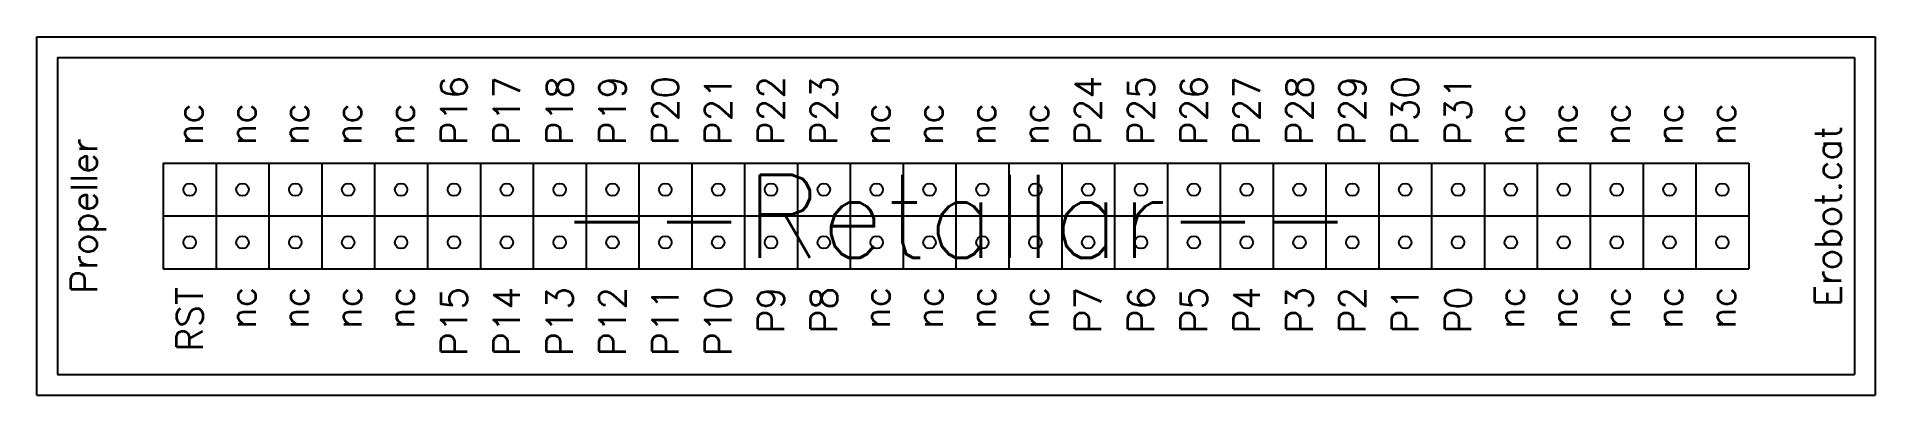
# Paper-space layout 'Imprimir Propeller' of a CAD drawing. Header units: millimetres. Extents: x 11.2 to 99.5, y 266.2 to 283.5.
# The model-space entities are those that its viewports show. They can reach past a viewport. Long polylines and large blocks are cut down to what shows.
import ezdxf
from ezdxf.enums import TextEntityAlignment as Align

# ---------------------------------------------------------------- set-up
doc = ezdxf.new("R2010")
doc.units = ezdxf.units.MM
doc.layers.add('referencia', color=7, linetype='Continuous', plot=False)
doc.styles.get("Standard").update_dxf_attribs({"font": 'txt.shx'})

msp = doc.modelspace()

# ---------------------------------------------------------------- linework, layer by layer
for p, q in [((449.2, -281.3), (449.2, -433.7)), ((449.2, -281.3), (1312.8, -281.3)), ((1312.8, -281.3), (1312.8, -433.7)), ((500, -332.1), (500, -382.9)), ((500, -332.1), (1262, -332.1)), ((1262, -332.1), (1262, -382.9)), ((500, -382.9), (1262, -382.9)), ((449.2, -433.7), (1312.8, -433.7))]:
    msp.add_line(p, q)
at = {"layer": 'referencia', "color": 4}
for p, q in [((439.2, -271.3), (439.2, -98.9)), ((1322.8, -98.9), (1322.8, -271.3)), ((439.2, -271.3), (1322.8, -271.3)), ((439.2, -443.7), (439.2, -271.3)), ((1322.8, -271.3), (1322.8, -443.7)), ((439.2, -443.7), (1322.8, -443.7))]:
    msp.add_line(p, q, dxfattribs=at)
at = {"layer": 'referencia'}
for p, q in [((525.4, -332.1), (525.4, -382.9)), ((550.8, -332.1), (550.8, -382.9)), ((576.2, -332.1), (576.2, -382.9)), ((601.6, -332.1), (601.6, -382.9)), ((627, -332.1), (627, -382.9)), ((652.4, -332.1), (652.4, -382.9)), ((677.8, -332.1), (677.8, -382.9)), ((703.2, -332.1), (703.2, -382.9)), ((728.6, -332.1), (728.6, -382.9)), ((754, -332.1), (754, -382.9)), ((779.4, -332.1), (779.4, -382.9)), ((804.8, -332.1), (804.8, -382.9)), ((830.2, -332.1), (830.2, -382.9)), ((855.6, -332.1), (855.6, -382.9)), ((881, -332.1), (881, -382.9)), ((906.4, -332.1), (906.4, -382.9)), ((931.8, -332.1), (931.8, -382.9)), ((957.2, -332.1), (957.2, -382.9)), ((982.6, -332.1), (982.6, -382.9)), ((1008, -332.1), (1008, -382.9)), ((1033.4, -332.1), (1033.4, -382.9)), ((1058.8, -332.1), (1058.8, -382.9)), ((1084.2, -332.1), (1084.2, -382.9)), ((1109.6, -332.1), (1109.6, -382.9)), ((1135, -332.1), (1135, -382.9)), ((1160.4, -332.1), (1160.4, -382.9)), ((1185.8, -332.1), (1185.8, -382.9)), ((1211.2, -332.1), (1211.2, -382.9)), ((1236.6, -332.1), (1236.6, -382.9)), ((500, -357.5), (1262, -357.5))]:
    msp.add_line(p, q, dxfattribs=at)
at = {"layer": 'referencia', "color": 2}
for centre in [(512.7, -344.8), (538.1, -344.8), (563.5, -344.8), (588.9, -344.8), (614.3, -344.8), (639.7, -344.8), (665.1, -344.8), (690.5, -344.8), (715.9, -344.8), (741.3, -344.8), (766.7, -344.8), (792.1, -344.8), (817.5, -344.8), (842.9, -344.8), (868.3, -344.8), (893.7, -344.8), (919.1, -344.8), (944.5, -344.8), (969.9, -344.8), (995.3, -344.8), (1020.7, -344.8), (1046.1, -344.8), (1071.5, -344.8), (1096.9, -344.8), (1122.3, -344.8), (1147.7, -344.8), (1173.1, -344.8), (1198.5, -344.8), (1223.9, -344.8), (1249.3, -344.8), (512.7, -370.2), (538.1, -370.2), (563.5, -370.2), (588.9, -370.2), (614.3, -370.2), (639.7, -370.2), (665.1, -370.2), (690.5, -370.2), (715.9, -370.2), (741.3, -370.2), (766.7, -370.2), (792.1, -370.2), (817.5, -370.2), (842.9, -370.2), (868.3, -370.2), (893.7, -370.2), (919.1, -370.2), (944.5, -370.2), (969.9, -370.2), (995.3, -370.2), (1020.7, -370.2), (1046.1, -370.2), (1071.5, -370.2), (1096.9, -370.2), (1122.3, -370.2), (1147.7, -370.2), (1173.1, -370.2), (1198.5, -370.2), (1223.9, -370.2), (1249.3, -370.2)]:
    msp.add_circle(centre, 3, dxfattribs=at)

# ---------------------------------------------------------------- texts
for s, p in [('P24', (950.85, -323.4)), ('P16', (646.05, -323.4)), ('P17', (671.45, -323.4)), ('P18', (696.85, -323.4)), ('P19', (722.25, -323.4)), ('P20', (747.65, -323.4)), ('P21', (773.05, -323.4)), ('P22', (798.45, -323.4)), ('P23', (823.85, -323.4)), ('P25', (976.25, -323.4)), ('P26', (1001.65, -323.4)), ('P27', (1027.05, -323.4)), ('P28', (1052.45, -323.4)), ('P29', (1077.85, -323.4)), ('P30', (1103.25, -323.4)), ('P31', (1128.65, -323.4)), ('nc', (519.05, -323.4)), ('nc', (544.45, -323.4)), ('nc', (569.85, -323.4)), ('nc', (595.25, -323.4)), ('nc', (620.65, -323.4)), ('nc', (849.25, -323.4)), ('nc', (874.65, -323.4)), ('nc', (900.05, -323.4)), ('nc', (925.45, -323.4)), ('nc', (1154.05, -323.4)), ('nc', (1179.45, -323.4)), ('nc', (1204.85, -323.4)), ('nc', (1230.25, -323.4)), ('nc', (1255.65, -323.4))]:
    msp.add_text(s, height=12.7, rotation=90).set_placement(p)
for s, p in [('Erobot.cat', (1306.45, -357.5)), ('Propeller', (468.25, -357.5))]:
    msp.add_text(s, height=12.7, rotation=90).set_placement(p, align=Align.CENTER)
for s, p in [('RST', (519.05, -391.6)), ('nc', (544.45, -391.6)), ('nc', (569.85, -391.6)), ('nc', (595.25, -391.6)), ('nc', (620.65, -391.6)), ('P15', (646.05, -391.6)), ('P14', (671.45, -391.6)), ('P13', (696.85, -391.6)), ('P12', (722.25, -391.6)), ('P11', (747.65, -391.6)), ('P10', (773.05, -391.6)), ('P9', (798.45, -391.6)), ('P8', (823.85, -391.6)), ('nc', (849.25, -391.6)), ('nc', (874.65, -391.6)), ('nc', (900.05, -391.6)), ('nc', (925.45, -391.6)), ('P7', (950.85, -391.6)), ('P6', (976.25, -391.6)), ('P5', (1001.65, -391.6)), ('P4', (1027.05, -391.6)), ('P3', (1052.45, -391.6)), ('P2', (1077.85, -391.6)), ('P1', (1103.25, -391.6)), ('P0', (1128.65, -391.6)), ('nc', (1154.05, -391.6)), ('nc', (1179.45, -391.6)), ('nc', (1204.85, -391.6)), ('nc', (1230.25, -391.6)), ('nc', (1255.65, -391.6))]:
    msp.add_text(s, height=12.7, rotation=90).set_placement(p, align=Align.RIGHT)

psp = doc.layouts.new('Imprimir Propeller')

# ---------------------------------------------------------------- texts
psp.add_text('--Retallar--', height=4).set_placement((55.359, 272.813), align=Align.CENTER)

# ---------------------------------------------------------------- viewports
at = {"layer": '0', "lineweight": 0}
psp.add_viewport(center=(55.359, 274.831), size=(88.36, 17.24), view_center_point=(881, -357.5), view_height=172.4, dxfattribs=at)

doc.saveas('drawing.dxf')
